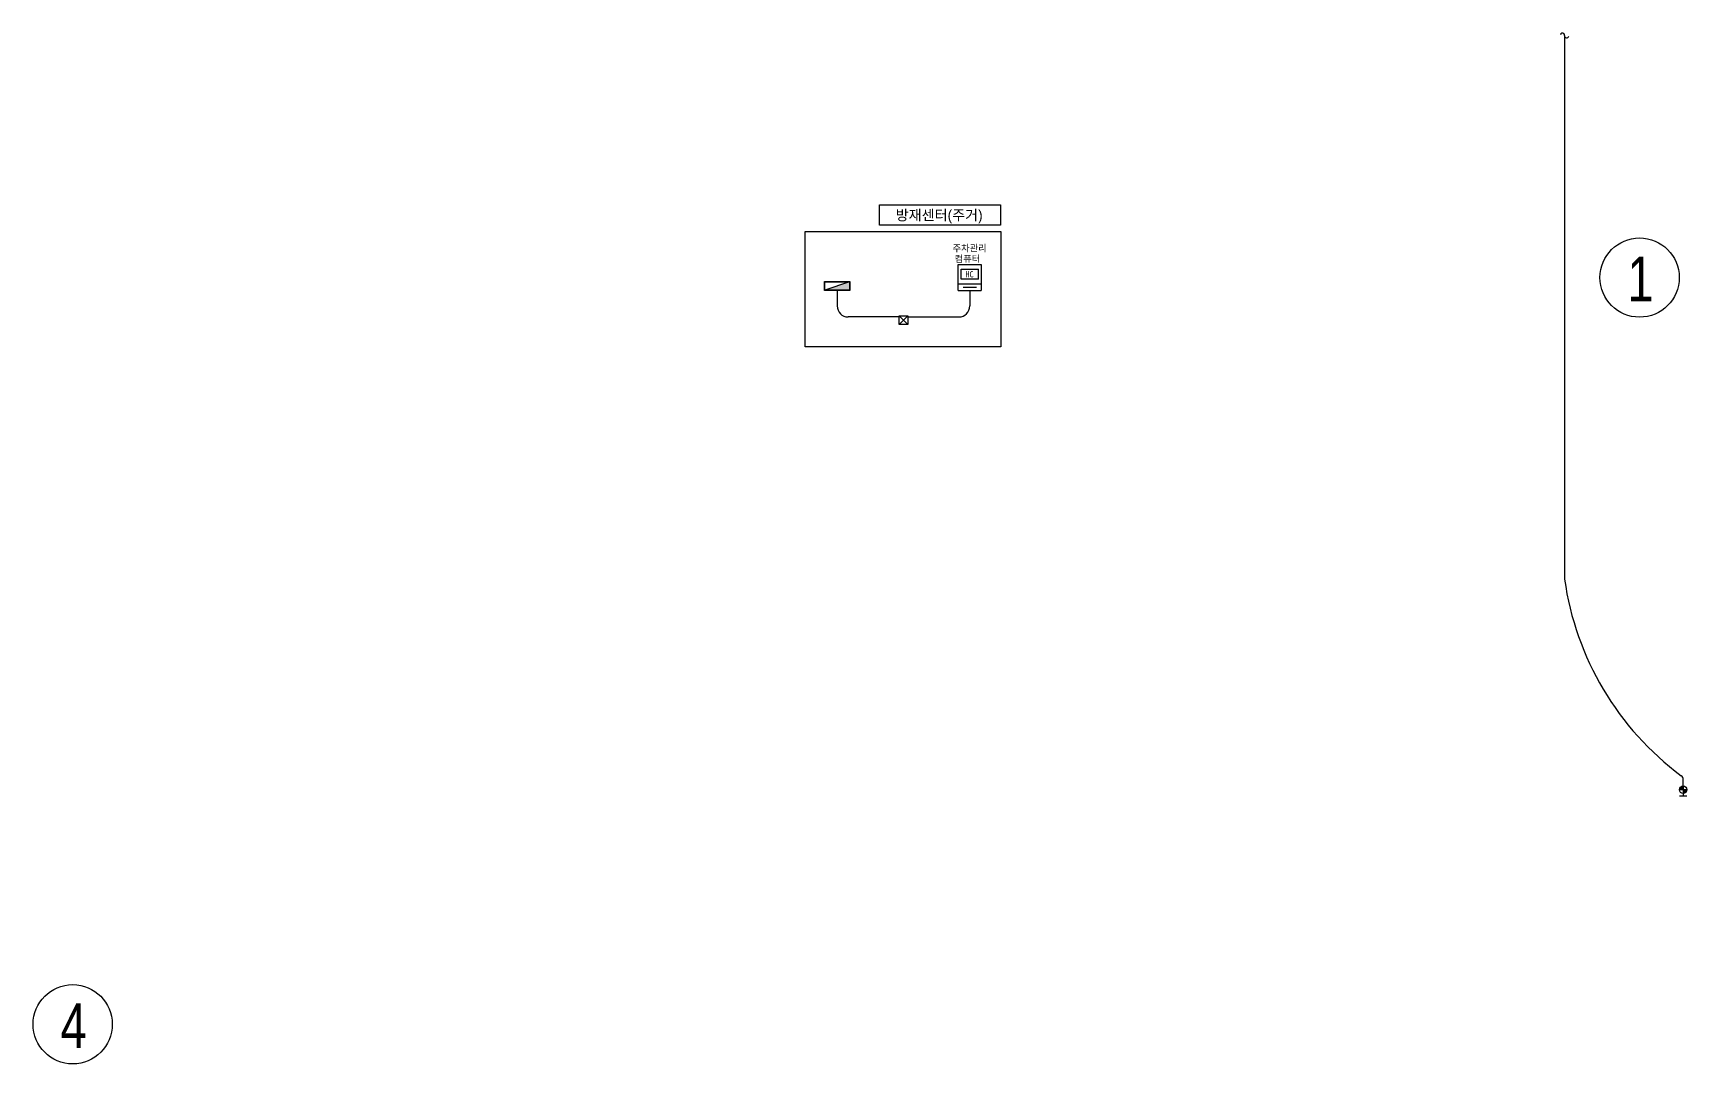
# Model space of a CAD drawing. Header units: millimetres. Extents: x 124153 to 415384, y 94157 to 223285.
# Drawn here: x 310675 to 410126, y 161337 to 223285 of the extents above; entities that cross this region are included whole.
import ezdxf
from ezdxf.enums import TextEntityAlignment as Align

# ---------------------------------------------------------------- set-up
doc = ezdxf.new("R2010")
doc.units = ezdxf.units.MM
doc.header["$LTSCALE"] = 150
for name, color, linetype in [('e-text', 6, 'Continuous'), ('e-wire', 4, 'Continuous'), ('PARKING', 7, 'Continuous'), ('parking-p', 7, 'Continuous'), ('Parking-S', 3, 'Continuous'), ('Parking-T', 7, 'Continuous'), ('PARKING1', 4, 'Continuous'), ('PO-1', 3, 'Continuous')]:
    doc.layers.add(name, color=color, linetype=linetype)
doc.styles.add('GHS', font='DotumChe.TTF')
doc.styles.add('돋움', font='Dotum.TTF')
doc.styles.add('아마노', font='Dotum.TTF')

# ---------------------------------------------------------------- blocks, each defined once
blk = doc.blocks.new('ppa-1')
at = {"layer": 'PO-1'}
blk.add_lwpolyline([(-350, 0), (-350, 250), (350, 250), (350, 0)], close=True, dxfattribs=at)
blk.add_lwpolyline([(340, 240), (-340, 10)], dxfattribs=at)
at = {"layer": 'PO-1', "color": 2}
blk.add_lwpolyline([(-340, 10), (-340, 240), (340, 240), (340, 10)], close=True, dxfattribs=at)
at = {"layer": 'PO-1', "color": 3}
blk.add_solid([(-340, 10), (340, 240), (340, 10)], dxfattribs=at)

msp = doc.modelspace()

# ---------------------------------------------------------------- hatches: boundary and pattern name
at = {"layer": 'Parking-S'}
h = msp.add_hatch(color=3, dxfattribs=at)
h.paths.add_polyline_path([(410125.8, 177813.3), (409901.8, 177813.3), (409901.8, 177589.4, 0.4142136)])
h.paths.add_polyline_path([(409901.8, 178037.3, 0.4142136), (409677.9, 177813.3), (409901.8, 177813.3)])

# ---------------------------------------------------------------- linework, layer by layer
at = {"color": 3}
for p, q in [((363282.7, 205772.2), (362747.3, 206290.5)), ((362747.3, 205772.2), (363282.7, 206290.5)), ((362747.3, 205772.2), (362747.3, 206290.5)), ((362747.3, 206290.5), (363282.7, 206290.5)), ((363282.7, 206290.5), (363282.7, 205772.2)), ((363282.7, 205772.2), (362747.3, 205772.2))]:
    msp.add_line(p, q, dxfattribs=at)
at = {"color": 1}
for centre in [(407280, 208594.1), (313056.9, 163718.8)]:
    msp.add_circle(centre, 2382, dxfattribs=at)
at = {"layer": 'e-wire', "ltscale": 0.5}
for p, q in [((402766.9, 223126.7), (402766.9, 190460.6)), ((409901.8, 178037.3), (409901.8, 178410))]:
    msp.add_line(p, q, dxfattribs=at)
at = {"layer": 'e-wire'}
for centre, start, end in [((402642.6, 223159), 352.663821, 172.663821), ((402893.3, 223126.7), 172.663821, 352.663821)]:
    msp.add_arc(centre, 126.4, start, end, dxfattribs=at)
at = {"layer": 'e-wire', "ltscale": 0.5}
for centre, radius, start, end in [((420440.9, 192969.5), 17851.1, 188.079267, 233.333665), ((409601.8, 178410), 300, 0, 53.333665)]:
    msp.add_arc(centre, radius, start, end, dxfattribs=at)
at = {"layer": 'PARKING', "color": 2}
for p, q in [((366312.7, 207809), (366312.7, 209388.2)), ((366312.7, 209388.2), (367694.5, 209388.2)), ((366488.2, 209092.1), (367530.2, 209092.1)), ((366488.2, 208499.9), (366488.2, 209092.1)), ((367530.2, 208499.9), (367530.2, 209092.1)), ((367694.5, 209388.2), (367694.5, 208203.8)), ((366608.8, 208203.8), (366312.7, 208203.8)), ((367530.2, 208499.9), (366488.2, 208499.9)), ((367694.5, 208203.8), (366608.8, 208203.8)), ((367398.4, 208006.4), (366608.8, 208006.4)), ((367694.5, 208203.8), (367694.5, 207809)), ((366312.7, 207809), (367694.5, 207809))]:
    msp.add_line(p, q, dxfattribs=at)
at = {"layer": 'Parking-S', "color": 3}
for p, q in [((409901.8, 178037.3), (409901.8, 177422.1)), ((410125.8, 177813.3), (409677.9, 177813.3)), ((410125.8, 177422.1), (409677.9, 177422.1))]:
    msp.add_line(p, q, dxfattribs=at)
msp.add_circle((409901.8, 177813.3), 223.9, dxfattribs=at)
at = {"layer": 'PARKING1', "color": 1}
for p, q in [((357106.7, 204429.5), (357106.7, 211367)), ((357106.7, 211367), (368868.8, 211367)), ((368868.8, 211367), (368868.8, 204429.5)), ((368868.8, 204429.5), (357106.7, 204429.5))]:
    msp.add_line(p, q, dxfattribs=at)
at = {"layer": 'PARKING1'}
for p, q in [((359026.4, 207809), (359026.4, 206888.9)), ((367003.6, 207809), (367003.6, 206888.9)), ((362747.3, 206229), (359686.3, 206229)), ((363282.7, 206229), (366343.7, 206229))]:
    msp.add_line(p, q, dxfattribs=at)
at = {"layer": 'PARKING1', "color": 1}
msp.add_lwpolyline([(361569.6, 212964.3), (368844.1, 212964.3), (368844.1, 211733.9), (361569.6, 211733.9)], close=True, dxfattribs=at)
at = {"layer": 'PARKING1'}
for centre, start, end in [((359686.3, 206888.9), 180, 270), ((366343.7, 206888.9), 270, 0)]:
    msp.add_arc(centre, 659.9, start, end, dxfattribs=at)

# ---------------------------------------------------------------- block references
at = {"layer": 'parking-p', "color": 2, "xscale": 2.198841691017151, "yscale": 2.19884174130857, "zscale": 2.198841734311938}
msp.add_blockref('ppa-1', (359026.4, 207809), dxfattribs=at)

# ---------------------------------------------------------------- texts
at = {"layer": 'e-text', "color": 1, "style": '돋움', "width": 0.8}
for s, p in [('1', (407328.2, 208509.2, 4600.5)), ('4', (313105, 163633.9, 4600.5))]:
    msp.add_text(s, height=2700, dxfattribs=at).set_placement(p, align=Align.MIDDLE_CENTER)
at = {"layer": 'PARKING', "color": 2, "style": 'GHS'}
msp.add_text('HC', height=376.24, dxfattribs=at).set_placement((366745, 208607))
at = {"layer": 'Parking-T', "color": 3, "style": '아마노'}
msp.add_text('방재센터(주거)', height=622.08, dxfattribs=at).set_placement((365160.3, 212292.1), align=Align.MIDDLE)
at = {"layer": 'Parking-T', "color": 0, "style": '아마노'}
for s, p in [('주차관리', (365967.2, 210160.3)), ('컴퓨터', (366093.7, 209522.9))]:
    msp.add_text(s, height=398.13, dxfattribs=at).set_placement(p)

doc.saveas('drawing.dxf')
